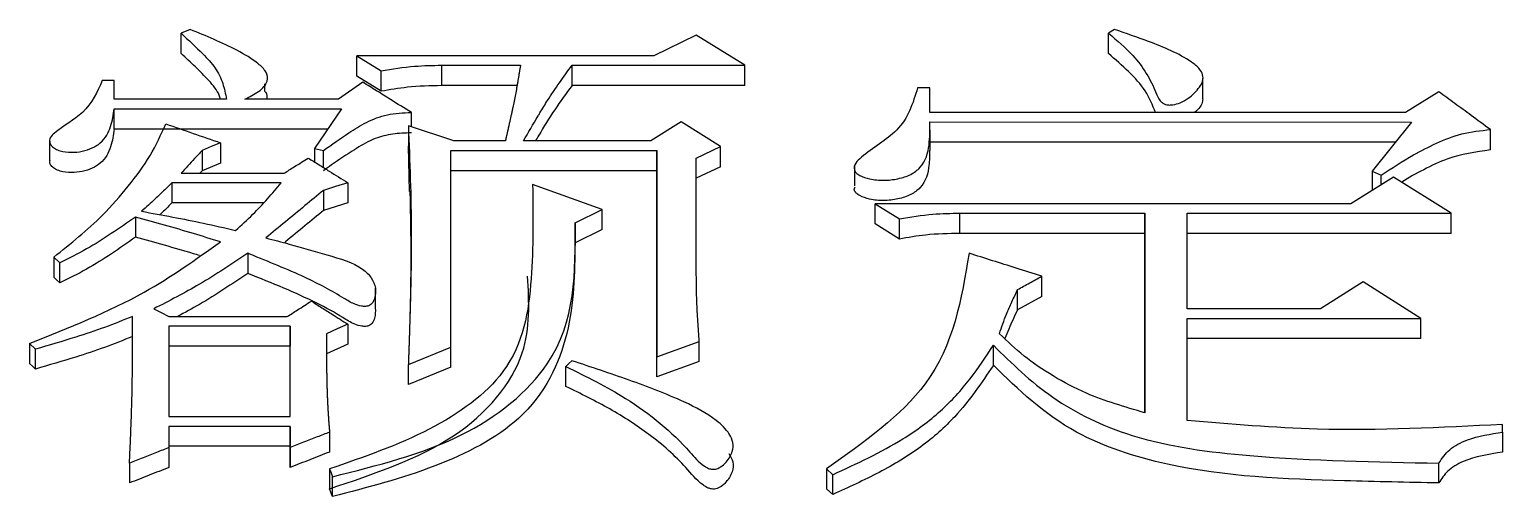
# Model space of a CAD drawing. Header units: millimetres. Extents: x 2136 to 4572, y 748 to 2471.
# Drawn here: x 2814.6 to 2819.86, y 2268.63 to 2270.3 of the extents above; entities that cross this region are included whole.
import ezdxf

# ---------------------------------------------------------------- set-up
doc = ezdxf.new("R2010")
doc.units = ezdxf.units.MM

msp = doc.modelspace()

# ---------------------------------------------------------------- linework, layer by layer
at = {"color": 7, "linetype": 'Continuous', "lineweight": 25}
for p, q in [((2815.1771, 2270.2954), (2815.1447, 2270.282)), ((2818.4764, 2270.2954), (2818.4547, 2270.2819)), ((2815.1447, 2270.2092), (2815.1447, 2270.282)), ((2816.9836, 2270.2752), (2816.8321, 2270.2013)), ((2817.1566, 2270.1677), (2816.9836, 2270.2752)), ((2818.4547, 2270.2091), (2818.4547, 2270.2819)), ((2815.772, 2270.2013), (2815.8586, 2270.1475)), ((2815.772, 2270.1286), (2815.772, 2270.2013)), ((2815.4436, 2270.1476), (2815.4436, 2270.1491)), ((2815.8586, 2270.0749), (2815.772, 2270.1286)), ((2815.8586, 2270.0749), (2815.8586, 2270.1475)), ((2816.0749, 2270.1677), (2816.3562, 2270.1677)), ((2816.0749, 2270.095), (2816.0749, 2270.1677)), ((2816.5401, 2270.1677), (2817.1566, 2270.1677)), ((2816.5401, 2270.095), (2816.5401, 2270.1677)), ((2817.1566, 2270.095), (2817.1566, 2270.1677)), ((2814.9066, 2270.1138), (2814.8634, 2270.1138)), ((2814.9066, 2270.0464), (2814.9066, 2270.1138)), ((2815.4436, 2270.0764), (2815.4436, 2270.1009)), ((2815.7937, 2270.1071), (2815.7071, 2270.0464)), ((2816.3438, 2270.095), (2816.0749, 2270.095)), ((2817.1566, 2270.095), (2816.5401, 2270.095)), ((2817.8165, 2270.0868), (2817.7732, 2270.0868)), ((2817.8165, 2269.9991), (2817.8165, 2270.0868)), ((2818.7919, 2270.0481), (2818.7919, 2270.1214)), ((2815.3069, 2270.0464), (2814.9066, 2270.0464)), ((2815.7071, 2270.0464), (2815.3718, 2270.0464)), ((2819.6338, 2270.0733), (2819.5148, 2269.9991)), ((2814.9066, 2269.9402), (2814.9066, 2270.0127)), ((2815.7179, 2270.0127), (2815.6206, 2269.8707)), ((2815.9668, 2269.9482), (2815.9668, 2269.9991)), ((2819.5148, 2269.9991), (2817.8165, 2269.9991)), ((2815.6683, 2269.9402), (2814.9066, 2269.9402)), ((2816.1182, 2269.8978), (2815.9559, 2269.9519)), ((2815.9559, 2269.9519), (2815.9559, 2269.8795)), ((2816.9295, 2269.9654), (2816.8213, 2269.8978)), ((2817.0701, 2269.8775), (2816.9295, 2269.9654)), ((2817.8165, 2269.9654), (2819.5365, 2269.9653)), ((2817.8177, 2269.8631), (2817.8177, 2269.9359)), ((2819.5365, 2269.9653), (2819.3958, 2269.7894)), ((2819.8177, 2269.8659), (2819.8177, 2269.9383)), ((2814.6756, 2269.9001), (2814.6756, 2269.8273)), ((2815.2853, 2269.891), (2815.2853, 2269.8187)), ((2815.6206, 2269.8707), (2815.6531, 2269.8639)), ((2815.6206, 2269.8707), (2815.6206, 2269.8233)), ((2815.9606, 2269.7173), (2815.9559, 2269.8795)), ((2816.3021, 2269.8978), (2816.1182, 2269.8978)), ((2816.8213, 2269.8978), (2816.367, 2269.8978)), ((2816.9836, 2269.8368), (2817.0701, 2269.8775)), ((2817.0701, 2269.8052), (2817.0701, 2269.8775)), ((2819.4786, 2269.893), (2817.8177, 2269.893)), ((2815.2204, 2269.8639), (2815.2204, 2269.7917)), ((2815.2853, 2269.8187), (2815.2204, 2269.7917)), ((2816.1074, 2269.8639), (2816.8429, 2269.8639)), ((2816.1074, 2269.1618), (2816.1074, 2269.8639)), ((2816.8429, 2269.8639), (2816.843, 2269.1275)), ((2816.8429, 2269.7917), (2816.8429, 2269.8639)), ((2816.9836, 2269.4219), (2816.9836, 2269.8368)), ((2815.1446, 2269.7826), (2815.5124, 2269.7826)), ((2815.2204, 2269.7917), (2815.2119, 2269.7826)), ((2816.8429, 2269.7917), (2816.1074, 2269.7917)), ((2816.843, 2269.0562), (2816.8429, 2269.7917)), ((2817.0701, 2269.8052), (2816.9836, 2269.7646)), ((2817.5488, 2269.8104), (2817.5488, 2269.7378)), ((2819.4716, 2269.769), (2819.3201, 2269.674)), ((2819.3958, 2269.7894), (2819.4283, 2269.7758)), ((2819.3958, 2269.7894), (2819.3958, 2269.7215)), ((2819.4283, 2269.7419), (2819.4283, 2269.7758)), ((2819.6771, 2269.64), (2819.4716, 2269.769)), ((2815.5016, 2269.7487), (2815.1122, 2269.7487)), ((2815.1122, 2269.7487), (2815.1122, 2269.6766)), ((2815.653, 2269.7215), (2815.653, 2269.6495)), ((2815.7396, 2269.7487), (2815.7396, 2269.6766)), ((2816.6482, 2269.6536), (2816.3994, 2269.7419)), ((2815.4394, 2269.6766), (2815.1122, 2269.6766)), ((2815.7396, 2269.6766), (2815.653, 2269.6495)), ((2817.6218, 2269.674), (2817.7083, 2269.6196)), ((2819.3201, 2269.674), (2817.6218, 2269.674)), ((2817.6218, 2269.602), (2817.6218, 2269.674)), ((2814.9824, 2269.6264), (2814.9824, 2269.5545)), ((2816.5509, 2269.606), (2816.6482, 2269.6536)), ((2816.5509, 2269.606), (2816.5509, 2269.5341)), ((2816.6482, 2269.5816), (2816.6482, 2269.6536)), ((2817.7083, 2269.5477), (2817.7083, 2269.6196)), ((2817.9247, 2269.64), (2818.5845, 2269.64)), ((2817.9247, 2269.568), (2817.9247, 2269.64)), ((2818.5845, 2269.64), (2818.5845, 2268.928)), ((2818.5845, 2269.568), (2818.5845, 2269.64)), ((2818.736, 2269.64), (2819.6771, 2269.64)), ((2818.736, 2269.2989), (2818.736, 2269.64)), ((2819.6771, 2269.568), (2819.6771, 2269.64)), ((2816.6482, 2269.5816), (2816.5509, 2269.5341)), ((2817.7083, 2269.5477), (2817.6218, 2269.602)), ((2818.5845, 2269.568), (2817.9247, 2269.568)), ((2818.5845, 2268.928), (2818.5845, 2269.568)), ((2819.6771, 2269.568), (2818.736, 2269.568)), ((2814.6903, 2269.4834), (2814.7119, 2269.4629)), ((2814.7119, 2269.3912), (2814.7119, 2269.4629)), ((2818.2167, 2269.3434), (2818.2167, 2269.4151)), ((2819.3634, 2269.3946), (2819.2119, 2269.2989)), ((2819.5689, 2269.2646), (2819.3634, 2269.3946)), ((2815.8382, 2269.3008), (2815.8382, 2269.3731)), ((2818.1302, 2269.2957), (2818.1302, 2269.3673)), ((2818.2167, 2269.3434), (2818.1302, 2269.2957)), ((2819.2119, 2269.2989), (2818.736, 2269.2989)), ((2815.1014, 2269.2715), (2815.5232, 2269.2715)), ((2815.1014, 2269.2373), (2815.1014, 2268.9142)), ((2815.5341, 2269.2373), (2815.1014, 2269.2373)), ((2815.5341, 2268.9142), (2815.5341, 2269.2373)), ((2815.5341, 2269.2373), (2815.5341, 2269.1658)), ((2815.7396, 2269.2441), (2815.7396, 2269.1727)), ((2818.736, 2269.2646), (2819.5689, 2269.2646)), ((2818.736, 2268.9004), (2818.736, 2269.2646)), ((2819.5689, 2269.1932), (2819.5689, 2269.2646)), ((2814.9715, 2269.1861), (2814.9716, 2269.2)), ((2816.843, 2269.1275), (2816.9944, 2269.1824)), ((2816.9944, 2269.111), (2816.9944, 2269.1824)), ((2819.5689, 2269.1932), (2818.736, 2269.1932)), ((2814.6037, 2269.1756), (2814.6254, 2269.155)), ((2814.6037, 2269.1756), (2814.6037, 2269.1042)), ((2814.6254, 2269.0837), (2814.6254, 2269.155)), ((2815.5341, 2269.1658), (2815.1014, 2269.1658)), ((2815.5341, 2268.9142), (2815.5341, 2269.1658)), ((2815.7396, 2269.1727), (2815.6639, 2269.1384)), ((2815.9559, 2269.1), (2816.1074, 2269.1618)), ((2816.1074, 2269.0905), (2816.1074, 2269.1618)), ((2818.0437, 2269.0974), (2818.0437, 2269.1687)), ((2815.9559, 2269.0288), (2815.9559, 2269.1)), ((2816.1074, 2269.0905), (2815.9559, 2269.0288)), ((2816.5184, 2269.0219), (2816.5184, 2269.0931)), ((2816.843, 2269.0562), (2816.843, 2269.1275)), ((2816.9944, 2269.111), (2816.843, 2269.0562)), ((2815.1014, 2268.9142), (2815.5341, 2268.9142)), ((2815.5341, 2268.8797), (2815.1014, 2268.8797)), ((2815.1014, 2268.8797), (2815.1014, 2268.8038)), ((2815.5341, 2268.8038), (2815.5341, 2268.8797)), ((2815.5341, 2268.8797), (2815.5341, 2268.8088)), ((2819.861, 2268.859), (2819.861, 2268.8866)), ((2815.6747, 2268.859), (2815.6747, 2268.7881)), ((2817.1004, 2268.8529), (2817.1004, 2268.8538)), ((2819.861, 2268.859), (2819.861, 2268.788)), ((2815.5341, 2268.8088), (2815.1014, 2268.8088)), ((2815.1014, 2268.8038), (2815.1014, 2268.7329)), ((2815.5341, 2268.7329), (2815.5341, 2268.8088)), ((2815.5341, 2268.8038), (2815.5341, 2268.7329)), ((2814.9607, 2268.7485), (2814.9607, 2268.6777)), ((2817.4487, 2268.7277), (2817.4704, 2268.707)), ((2817.4487, 2268.7277), (2817.4487, 2268.657)), ((2819.6338, 2268.6777), (2819.6338, 2268.7484)), ((2815.6855, 2268.6293), (2815.6747, 2268.657)), ((2815.6855, 2268.6293), (2815.6855, 2268.7)), ((2817.4487, 2268.657), (2817.4704, 2268.6362)), ((2817.4704, 2268.6362), (2817.4704, 2268.707))]:
    msp.add_line(p, q, dxfattribs=at)
at = {"color": 7, "linetype": 'Continuous', "lineweight": 25, "flags": 128}
for points in [[(2816.8321, 2270.2013), (2816.4118, 2270.2013), (2815.772, 2270.2013)], [(2814.9066, 2270.0127), (2815.3123, 2270.0127), (2815.7179, 2270.0127)], [(2815.2853, 2269.891), (2815.2528, 2269.8775), (2815.2204, 2269.8639)], [(2815.6531, 2269.8029), (2815.6531, 2269.8166), (2815.6531, 2269.8403), (2815.6531, 2269.8639)], [(2815.7396, 2269.7487), (2815.6963, 2269.7351), (2815.653, 2269.7215)], [(2814.6903, 2269.4834), (2814.6903, 2269.4572), (2814.6903, 2269.4344), (2814.6903, 2269.4116)], [(2815.3827, 2269.4971), (2815.3827, 2269.4651), (2815.3827, 2269.4452), (2815.3827, 2269.4253)], [(2814.7119, 2269.3912), (2814.7011, 2269.4014), (2814.6903, 2269.4116)], [(2815.0473, 2269.2989), (2815.0743, 2269.2852), (2815.1014, 2269.2715)], [(2815.7396, 2269.2441), (2815.7017, 2269.227), (2815.6639, 2269.2098)], [(2814.6254, 2269.0837), (2814.6146, 2269.0939), (2814.6038, 2269.1042)], [(2816.54, 2269.1137), (2816.5292, 2269.1034), (2816.5184, 2269.0931)], [(2815.6747, 2268.7277), (2815.6747, 2268.699), (2815.6747, 2268.678), (2815.6747, 2268.657)]]:
    msp.add_lwpolyline(points, dxfattribs=at)
at = {"color": 7, "linetype": 'Continuous', "lineweight": 25}
for points, knots in [([(2815.3718, 2270.0464), (2815.3891, 2270.0549), (2815.4232, 2270.0716), (2815.4577, 2270.107), (2815.4506, 2270.1458), (2815.4101, 2270.1835), (2815.3213, 2270.2369), (2815.2344, 2270.2721), (2815.1771, 2270.2954)], [0, 0, 0, 0, 0.121784, 0.238894, 0.329996, 0.425945, 0.621085, 1, 1, 1, 1]), ([(2818.4547, 2270.2819), (2818.4854, 2270.2561), (2818.5601, 2270.1931), (2818.6107, 2270.1072), (2818.6334, 2270.0466), (2818.6474, 2270.0329), (2818.6578, 2270.0276), (2818.6702, 2270.0255), (2818.6885, 2270.0267), (2818.7138, 2270.0338), (2818.7481, 2270.0547), (2818.775, 2270.0815), (2818.7929, 2270.1108), (2818.7921, 2270.1336), (2818.7795, 2270.158), (2818.7197, 2270.204), (2818.613, 2270.2484), (2818.5169, 2270.2814), (2818.4764, 2270.2954)], [0, 0, 0, 0, 0.137524, 0.335447, 0.378025, 0.3933, 0.403602, 0.413937, 0.429101, 0.455133, 0.490172, 0.557555, 0.588524, 0.619673, 0.649408, 0.693614, 0.870957, 1, 1, 1, 1]), ([(2815.1447, 2270.282), (2815.1711, 2270.2576), (2815.2146, 2270.2177), (2815.2692, 2270.1591), (2815.296, 2270.1036), (2815.3033, 2270.0654), (2815.3069, 2270.0464)], [0, 0, 0, 0, 0.3446396, 0.5657566, 0.7835326, 1, 1, 1, 1]), ([(2815.2851, 2270.0464), (2815.2838, 2270.0512), (2815.2775, 2270.0752), (2815.2443, 2270.1139), (2815.1966, 2270.1621), (2815.162, 2270.1935), (2815.1447, 2270.2092)], [0, 0, 0, 0, 0.076897, 0.381334, 0.690062, 1, 1, 1, 1]), ([(2818.6227, 2269.9991), (2818.6121, 2270.0254), (2818.5911, 2270.0774), (2818.5279, 2270.1463), (2818.4793, 2270.1881), (2818.4547, 2270.2091)], [0, 0, 0, 0, 0.335668, 0.664858, 1, 1, 1, 1]), ([(2815.8586, 2270.1475), (2815.8983, 2270.1542), (2815.9695, 2270.1662), (2816.0426, 2270.1672), (2816.0749, 2270.1677)], [0, 0, 0, 0, 0.558835, 1, 1, 1, 1]), ([(2816.3562, 2270.1677), (2816.3558, 2270.1657), (2816.3552, 2270.1617), (2816.3544, 2270.1568), (2816.3535, 2270.1519), (2816.3529, 2270.1479), (2816.3522, 2270.144), (2816.3516, 2270.14), (2816.3509, 2270.1361), (2816.3501, 2270.1311), (2816.3494, 2270.1272), (2816.3486, 2270.1222), (2816.3477, 2270.1173), (2816.3467, 2270.1113), (2816.3457, 2270.1054), (2816.3446, 2270.0995), (2816.3436, 2270.0935), (2816.3414, 2270.0817), (2816.3367, 2270.056), (2816.3315, 2270.0303), (2816.3274, 2270.0106), (2816.3257, 2270.0027), (2816.324, 2269.9948), (2816.3218, 2269.9849), (2816.3201, 2269.977), (2816.3183, 2269.9691), (2816.317, 2269.9632), (2816.3159, 2269.9583), (2816.3148, 2269.9534), (2816.3139, 2269.9494), (2816.313, 2269.9455), (2816.3121, 2269.9415), (2816.3112, 2269.9376), (2816.3101, 2269.9326), (2816.3092, 2269.9287), (2816.3081, 2269.9237), (2816.3071, 2269.9198), (2816.3062, 2269.9159), (2816.3053, 2269.9119), (2816.3044, 2269.908), (2816.3033, 2269.9029), (2816.3026, 2269.8998), (2816.3021, 2269.8978)], [0, 0, 0, 0, 0.021952, 0.043903, 0.054879, 0.07683, 0.087806, 0.098782, 0.120733, 0.131709, 0.15366, 0.164636, 0.186587, 0.208539, 0.23049, 0.252442, 0.274393, 0.296345, 0.384151, 0.559767, 0.581718, 0.60367, 0.647573, 0.669524, 0.713427, 0.735378, 0.75733, 0.779281, 0.790257, 0.812208, 0.823184, 0.83416, 0.856111, 0.867087, 0.889038, 0.900014, 0.921966, 0.932941, 0.943917, 0.965868, 0.976844, 1, 1, 1, 1]), ([(2816.367, 2269.8978), (2816.3842, 2269.9275), (2816.4036, 2269.961), (2816.4324, 2270.0092), (2816.4694, 2270.0705), (2816.5099, 2270.1262), (2816.5401, 2270.1677)], [0, 0, 0, 0, 0.325176, 0.365823, 0.528414, 1, 1, 1, 1]), ([(2814.8634, 2270.1138), (2814.8456, 2270.0729), (2814.8135, 2269.9988), (2814.717, 2269.9481), (2814.6755, 2269.9104), (2814.6748, 2269.8925), (2814.6831, 2269.8789), (2814.6956, 2269.8688), (2814.7189, 2269.8598), (2814.7525, 2269.8557), (2814.7925, 2269.8597), (2814.8283, 2269.8716), (2814.8716, 2269.8982), (2814.897, 2269.9493), (2814.9034, 2269.9916), (2814.9066, 2270.0127)], [0, 0, 0, 0, 0.230991, 0.417984, 0.453958, 0.487906, 0.511162, 0.535138, 0.560232, 0.612084, 0.662769, 0.713245, 0.762331, 0.881446, 1, 1, 1, 1]), ([(2815.443, 2270.0756), (2815.4444, 2270.0742), (2815.4529, 2270.0659), (2815.4517, 2270.0552), (2815.4508, 2270.0464)], [0, 0, 0, 0, 0.171263, 1, 1, 1, 1]), ([(2815.9668, 2269.9991), (2815.9418, 2270.0147), (2815.9005, 2270.0405), (2815.8428, 2270.0765), (2815.81, 2270.0969), (2815.7937, 2270.1071)], [0, 0, 0, 0, 0.432629, 0.716314, 1, 1, 1, 1]), ([(2816.0749, 2270.095), (2816.0338, 2270.0942), (2815.9606, 2270.0928), (2815.8897, 2270.0803), (2815.8586, 2270.0749)], [0, 0, 0, 0, 0.5610854, 1, 1, 1, 1]), ([(2816.5401, 2270.095), (2816.5189, 2270.0666), (2816.4758, 2270.0087), (2816.4355, 2269.9419), (2816.4135, 2269.9044), (2816.4096, 2269.8978)], [0, 0, 0, 0, 0.4424507, 0.9005553, 1, 1, 1, 1]), ([(2817.7732, 2270.0868), (2817.7568, 2270.0329), (2817.727, 2269.9354), (2817.6024, 2269.8675), (2817.551, 2269.8197), (2817.544, 2269.7983), (2817.5537, 2269.7832), (2817.5719, 2269.7712), (2817.6051, 2269.7599), (2817.6528, 2269.7557), (2817.7036, 2269.7616), (2817.7504, 2269.7762), (2817.8005, 2269.8149), (2817.818, 2269.8834), (2817.817, 2269.938), (2817.8165, 2269.9654)], [0, 0, 0, 0, 0.230342, 0.416704, 0.453392, 0.487581, 0.504129, 0.522219, 0.561724, 0.611998, 0.663323, 0.713955, 0.762021, 0.881086, 1, 1, 1, 1]), ([(2818.7911, 2270.0485), (2818.7905, 2270.0422), (2818.7885, 2270.0239), (2818.7726, 2270.0089), (2818.7621, 2269.9991)], [0, 0, 0, 0, 0.345967, 1, 1, 1, 1]), ([(2819.8177, 2269.9383), (2819.7947, 2269.9552), (2819.7525, 2269.9862), (2819.6912, 2270.0312), (2819.6529, 2270.0593), (2819.6338, 2270.0733)], [0, 0, 0, 0, 0.375947, 0.687973, 1, 1, 1, 1]), ([(2815.6531, 2269.8639), (2815.6829, 2269.8849), (2815.7323, 2269.9195), (2815.8043, 2269.9657), (2815.8801, 2269.9954), (2815.9376, 2269.9979), (2815.9667, 2269.9991)], [0, 0, 0, 0, 0.334385, 0.552202, 0.773272, 1, 1, 1, 1]), ([(2814.9066, 2269.9402), (2814.9034, 2269.9192), (2814.897, 2269.877), (2814.8716, 2269.8259), (2814.8283, 2269.7993), (2814.7925, 2269.7874), (2814.7525, 2269.7835), (2814.7189, 2269.7875), (2814.6956, 2269.7966), (2814.6834, 2269.8066), (2814.6756, 2269.8174), (2814.6769, 2269.8247), (2814.6775, 2269.8278)], [0, 0, 0, 0, 0.223965, 0.44903, 0.541825, 0.637278, 0.73315, 0.831226, 0.878675, 0.923993, 0.967934, 1, 1, 1, 1]), ([(2814.6903, 2269.4834), (2814.7508, 2269.5318), (2814.8501, 2269.6111), (2814.958, 2269.7357), (2815.0384, 2269.8437), (2815.0732, 2269.9205), (2815.0905, 2269.9586)], [0, 0, 0, 0, 0.34436, 0.564684, 0.783385, 1, 1, 1, 1]), ([(2815.0905, 2269.9586), (2815.123, 2269.9474), (2815.1879, 2269.9248), (2815.2528, 2269.9023), (2815.2853, 2269.891)], [0, 0, 0, 0, 0.5, 1, 1, 1, 1]), ([(2815.9667, 2269.9267), (2815.9444, 2269.9259), (2815.8999, 2269.9241), (2815.8306, 2269.9068), (2815.7709, 2269.8718), (2815.7106, 2269.8327), (2815.6722, 2269.8053), (2815.6531, 2269.7917)], [0, 0, 0, 0, 0.175432, 0.348604, 0.567478, 0.784095, 1, 1, 1, 1]), ([(2815.9559, 2269.9519), (2815.9585, 2269.8885), (2815.9637, 2269.7619), (2815.9665, 2269.6186), (2815.9664, 2269.5369), (2815.9663, 2269.517), (2815.9663, 2269.511), (2815.9662, 2269.505), (2815.9662, 2269.499), (2815.9661, 2269.493), (2815.9661, 2269.4851), (2815.966, 2269.4771), (2815.9659, 2269.4691), (2815.9658, 2269.4631), (2815.9657, 2269.4571), (2815.9656, 2269.4511), (2815.9656, 2269.4451), (2815.9655, 2269.4391), (2815.9653, 2269.4311), (2815.9652, 2269.4231), (2815.9651, 2269.4152), (2815.965, 2269.4092), (2815.9648, 2269.4032), (2815.9647, 2269.3972), (2815.9646, 2269.3912), (2815.9645, 2269.3852), (2815.9644, 2269.3792), (2815.9642, 2269.3732), (2815.964, 2269.3652), (2815.9639, 2269.3572), (2815.9637, 2269.3492), (2815.9635, 2269.3432), (2815.9634, 2269.3372), (2815.9632, 2269.3312), (2815.9631, 2269.3252), (2815.9629, 2269.3192), (2815.9627, 2269.3111), (2815.9625, 2269.3031), (2815.9622, 2269.2951), (2815.9621, 2269.2891), (2815.9619, 2269.2831), (2815.9617, 2269.2771), (2815.9616, 2269.2711), (2815.9614, 2269.2651), (2815.9612, 2269.2591), (2815.961, 2269.2531), (2815.9608, 2269.245), (2815.9605, 2269.237), (2815.9603, 2269.229), (2815.9601, 2269.223), (2815.9599, 2269.217), (2815.9597, 2269.211), (2815.9595, 2269.2049), (2815.9593, 2269.1989), (2815.959, 2269.1909), (2815.9588, 2269.1829), (2815.9585, 2269.1748), (2815.9583, 2269.1688), (2815.9581, 2269.1628), (2815.9579, 2269.1568), (2815.9577, 2269.1508), (2815.9575, 2269.1447), (2815.9573, 2269.1387), (2815.957, 2269.1307), (2815.9567, 2269.1226), (2815.9564, 2269.1146), (2815.9562, 2269.1077), (2815.956, 2269.1029), (2815.9559, 2269.1)], [0, 0, 0, 0, 0.22469, 0.449389, 0.505561, 0.512583, 0.519604, 0.526626, 0.533648, 0.540669, 0.547691, 0.561734, 0.568755, 0.575777, 0.582798, 0.58982, 0.596841, 0.603863, 0.610884, 0.624928, 0.631949, 0.638971, 0.645992, 0.653014, 0.660035, 0.667057, 0.674078, 0.6811, 0.688121, 0.702165, 0.709186, 0.716208, 0.723229, 0.730251, 0.737272, 0.744294, 0.751315, 0.765358, 0.77238, 0.779401, 0.786423, 0.793445, 0.800466, 0.807488, 0.814509, 0.821531, 0.828552, 0.842595, 0.849617, 0.856638, 0.86366, 0.870682, 0.877703, 0.884725, 0.891746, 0.905789, 0.912811, 0.919832, 0.926854, 0.933875, 0.940897, 0.947918, 0.95494, 0.961962, 0.976005, 0.983026, 0.990048, 1, 1, 1, 1]), ([(2819.4283, 2269.7758), (2819.4658, 2269.8006), (2819.5279, 2269.8415), (2819.6246, 2269.8904), (2819.7142, 2269.9275), (2819.783, 2269.9347), (2819.8177, 2269.9383)], [0, 0, 0, 0, 0.334836, 0.553745, 0.775373, 1, 1, 1, 1]), ([(2819.8177, 2269.8659), (2819.765, 2269.858), (2819.6787, 2269.8449), (2819.5795, 2269.7956), (2819.5258, 2269.7669), (2819.501, 2269.7508), (2819.5008, 2269.7507)], [0, 0, 0, 0, 0.438916, 0.719527, 0.99737, 1, 1, 1, 1]), ([(2815.2204, 2269.8639), (2815.2112, 2269.8541), (2815.1941, 2269.8357), (2815.1688, 2269.8086), (2815.1527, 2269.7913), (2815.1446, 2269.7826)], [0, 0, 0, 0, 0.361282, 0.680641, 1, 1, 1, 1]), ([(2815.5124, 2269.7826), (2815.5249, 2269.7904), (2815.5456, 2269.8034), (2815.5744, 2269.8215), (2815.5908, 2269.8317), (2815.599, 2269.8368)], [0, 0, 0, 0, 0.4326487, 0.7163239, 1, 1, 1, 1]), ([(2815.599, 2269.8368), (2815.6114, 2269.829), (2815.6364, 2269.8134), (2815.6833, 2269.784), (2815.7177, 2269.7624), (2815.7396, 2269.7487)], [0, 0, 0, 0, 0.2662424, 0.5324848, 1, 1, 1, 1]), ([(2817.8156, 2269.8631), (2817.8158, 2269.8457), (2817.8161, 2269.8009), (2817.8004, 2269.7427), (2817.7504, 2269.704), (2817.7036, 2269.6895), (2817.6528, 2269.6836), (2817.6051, 2269.6878), (2817.5718, 2269.6991), (2817.554, 2269.7111), (2817.5455, 2269.7224), (2817.5487, 2269.7302), (2817.5502, 2269.7342)], [0, 0, 0, 0, 0.155828, 0.400477, 0.499289, 0.603425, 0.70901, 0.812432, 0.89368, 0.93087, 0.964878, 1, 1, 1, 1]), ([(2815.1122, 2269.7487), (2815.1024, 2269.739), (2815.0827, 2269.7196), (2815.0471, 2269.6855), (2815.0203, 2269.6615), (2815.004, 2269.6468)], [0, 0, 0, 0, 0.280921, 0.561854, 1, 1, 1, 1]), ([(2815.3393, 2269.5788), (2815.3602, 2269.5977), (2815.4004, 2269.6342), (2815.4543, 2269.6911), (2815.4858, 2269.7295), (2815.5016, 2269.7487)], [0, 0, 0, 0, 0.349925, 0.674457, 1, 1, 1, 1]), ([(2815.653, 2269.7215), (2815.631, 2269.7033), (2815.5857, 2269.6659), (2815.5172, 2269.6093), (2815.4708, 2269.5708), (2815.4476, 2269.5516)], [0, 0, 0, 0, 0.321741, 0.660871, 1, 1, 1, 1]), ([(2816.3994, 2269.7419), (2816.401, 2269.6308), (2816.4042, 2269.4088), (2816.3522, 2269.0789), (2816.037, 2268.8529), (2815.797, 2268.77), (2815.6747, 2268.7277)], [0, 0, 0, 0, 0.273656, 0.546764, 0.768873, 1, 1, 1, 1]), ([(2815.9613, 2269.7201), (2815.9628, 2269.6526), (2815.9652, 2269.5517), (2815.9641, 2269.3782), (2815.9624, 2269.306), (2815.9614, 2269.2659)], [0, 0, 0, 0, 0.471599, 0.706014, 1, 1, 1, 1]), ([(2815.1122, 2269.6766), (2815.1024, 2269.6669), (2815.0881, 2269.6527), (2815.0734, 2269.6388), (2815.0688, 2269.6344)], [0, 0, 0, 0, 0.685137, 1, 1, 1, 1]), ([(2814.9824, 2269.6264), (2814.9538, 2269.6065), (2814.8973, 2269.5672), (2814.8088, 2269.511), (2814.7443, 2269.479), (2814.7119, 2269.4629)], [0, 0, 0, 0, 0.3384511, 0.6681197, 1, 1, 1, 1]), ([(2815.2852, 2269.5379), (2815.2531, 2269.5478), (2815.187, 2269.5681), (2815.0861, 2269.5977), (2815.0169, 2269.6168), (2814.9824, 2269.6264)], [0, 0, 0, 0, 0.320379, 0.660141, 1, 1, 1, 1]), ([(2815.004, 2269.6468), (2815.0781, 2269.6334), (2815.1908, 2269.6129), (2815.3014, 2269.5875), (2815.3393, 2269.5788)], [0, 0, 0, 0, 0.6569803, 1, 1, 1, 1]), ([(2815.653, 2269.6495), (2815.631, 2269.6313), (2815.5857, 2269.5939), (2815.5393, 2269.5556), (2815.5149, 2269.5354), (2815.5137, 2269.5344)], [0, 0, 0, 0, 0.47479, 0.9746759, 1, 1, 1, 1]), ([(2815.6855, 2268.7), (2815.8448, 2268.7399), (2816.1553, 2268.8174), (2816.5552, 2269.1403), (2816.5525, 2269.4306), (2816.5509, 2269.606)], [0, 0, 0, 0, 0.294377, 0.5735664, 1, 1, 1, 1]), ([(2817.7083, 2269.6196), (2817.7481, 2269.6264), (2817.8192, 2269.6385), (2817.8924, 2269.6395), (2817.9247, 2269.64)], [0, 0, 0, 0, 0.558835, 1, 1, 1, 1]), ([(2814.9824, 2269.5545), (2814.9538, 2269.5345), (2814.8975, 2269.4952), (2814.8088, 2269.4392), (2814.7443, 2269.4072), (2814.7119, 2269.3912)], [0, 0, 0, 0, 0.3386468, 0.6682986, 1, 1, 1, 1]), ([(2815.2109, 2269.4889), (2815.2036, 2269.4911), (2815.1622, 2269.5038), (2815.086, 2269.5257), (2815.0169, 2269.5449), (2814.9824, 2269.5545)], [0, 0, 0, 0, 0.097268, 0.548576, 1, 1, 1, 1]), ([(2815.4476, 2269.5516), (2815.4755, 2269.5445), (2815.5492, 2269.5258), (2815.6641, 2269.4911), (2815.7765, 2269.4601), (2815.8259, 2269.4103), (2815.8411, 2269.3739), (2815.8383, 2269.342), (2815.8296, 2269.3209), (2815.8193, 2269.3119), (2815.8114, 2269.3084), (2815.8011, 2269.3071), (2815.784, 2269.3088), (2815.7569, 2269.3174), (2815.6944, 2269.3562), (2815.5757, 2269.4208), (2815.4539, 2269.4675), (2815.3853, 2269.496), (2815.3826, 2269.4971)], [0, 0, 0, 0, 0.080829, 0.213073, 0.345773, 0.395058, 0.444233, 0.491132, 0.518332, 0.527917, 0.53551, 0.543103, 0.555865, 0.581938, 0.622671, 0.782526, 0.991638, 1, 1, 1, 1]), ([(2817.9247, 2269.568), (2817.8836, 2269.5672), (2817.8104, 2269.5658), (2817.7395, 2269.5532), (2817.7083, 2269.5477)], [0, 0, 0, 0, 0.561085, 1, 1, 1, 1]), ([(2814.6037, 2269.1756), (2814.7455, 2269.2318), (2814.9967, 2269.3313), (2815.1977, 2269.4752), (2815.2852, 2269.5379)], [0, 0, 0, 0, 0.56421, 1, 1, 1, 1]), ([(2816.5509, 2269.5341), (2816.5492, 2269.4267), (2816.5457, 2269.2116), (2816.4013, 2268.9042), (2816.053, 2268.7247), (2815.8093, 2268.6614), (2815.6855, 2268.6293)], [0, 0, 0, 0, 0.271412, 0.543735, 0.768302, 1, 1, 1, 1]), ([(2815.3826, 2269.497), (2815.3264, 2269.4593), (2815.2454, 2269.4049), (2815.1301, 2269.3415), (2815.0749, 2269.3131), (2815.0473, 2269.2989)], [0, 0, 0, 0, 0.532376, 0.766064, 1, 1, 1, 1]), ([(2817.9571, 2269.497), (2817.93, 2269.3332), (2817.881, 2269.0364), (2817.5825, 2268.8233), (2817.4487, 2268.7277)], [0, 0, 0, 0, 0.551895, 1, 1, 1, 1]), ([(2818.2167, 2269.4151), (2818.1861, 2269.4248), (2818.1275, 2269.4433), (2818.0409, 2269.4706), (2817.985, 2269.4882), (2817.9571, 2269.497)], [0, 0, 0, 0, 0.354383, 0.677192, 1, 1, 1, 1]), ([(2815.3826, 2269.4253), (2815.3266, 2269.3873), (2815.2465, 2269.3331), (2815.1581, 2269.2857), (2815.1316, 2269.2715)], [0, 0, 0, 0, 0.7007872, 1, 1, 1, 1]), ([(2815.838, 2269.3011), (2815.8383, 2269.2894), (2815.8388, 2269.2707), (2815.8299, 2269.2499), (2815.8198, 2269.2407), (2815.812, 2269.2371), (2815.8019, 2269.2356), (2815.7853, 2269.237), (2815.7558, 2269.246), (2815.7067, 2269.2783), (2815.6246, 2269.323), (2815.5096, 2269.3744), (2815.4259, 2269.4079), (2815.3826, 2269.4253)], [0, 0, 0, 0, 0.0823081, 0.1312, 0.148471, 0.1622931, 0.1761333, 0.1983557, 0.2432482, 0.3314902, 0.5260181, 0.7549229, 1, 1, 1, 1]), ([(2815.6747, 2268.657), (2815.8331, 2268.7098), (2816.1404, 2268.8123), (2816.3983, 2269.1168), (2816.3867, 2269.3229), (2816.3816, 2269.4149)], [0, 0, 0, 0, 0.370667, 0.719175, 1, 1, 1, 1]), ([(2816.9944, 2269.1824), (2816.9925, 2269.2062), (2816.9888, 2269.2537), (2816.9849, 2269.3336), (2816.984, 2269.3896), (2816.9836, 2269.4219)], [0, 0, 0, 0, 0.29749, 0.594994, 1, 1, 1, 1]), ([(2818.1302, 2269.3673), (2818.1446, 2269.3753), (2818.1735, 2269.3912), (2818.2023, 2269.4071), (2818.2167, 2269.4151)], [0, 0, 0, 0, 0.499998, 1, 1, 1, 1]), ([(2818.0653, 2269.2098), (2818.0734, 2269.2334), (2818.0865, 2269.2718), (2818.1099, 2269.3239), (2818.1234, 2269.3528), (2818.1302, 2269.3673)], [0, 0, 0, 0, 0.443144, 0.721519, 1, 1, 1, 1]), ([(2815.5232, 2269.2715), (2815.5357, 2269.2794), (2815.5564, 2269.2925), (2815.5852, 2269.3107), (2815.6016, 2269.3211), (2815.6098, 2269.3263)], [0, 0, 0, 0, 0.432649, 0.716324, 1, 1, 1, 1]), ([(2815.6098, 2269.3263), (2815.6223, 2269.3184), (2815.6472, 2269.3026), (2815.6905, 2269.2752), (2815.7213, 2269.2557), (2815.7396, 2269.2441)], [0, 0, 0, 0, 0.288429, 0.576858, 1, 1, 1, 1]), ([(2818.1302, 2269.2957), (2818.1193, 2269.2727), (2818.1031, 2269.2386), (2818.0891, 2269.2039), (2818.0846, 2269.1925)], [0, 0, 0, 0, 0.672169, 1, 1, 1, 1]), ([(2814.9716, 2269.2715), (2814.9386, 2269.2583), (2814.8726, 2269.2318), (2814.7565, 2269.1936), (2814.6734, 2269.1691), (2814.6254, 2269.155)], [0, 0, 0, 0, 0.296607, 0.593255, 1, 1, 1, 1]), ([(2814.9607, 2268.7485), (2814.9611, 2268.7561), (2814.9618, 2268.7714), (2814.9626, 2268.7905), (2814.9633, 2268.8057), (2814.9638, 2268.8171), (2814.9642, 2268.8267), (2814.9646, 2268.8362), (2814.9651, 2268.8495), (2814.9659, 2268.8686), (2814.9666, 2268.8876), (2814.9673, 2268.9067), (2814.9678, 2268.9219), (2814.9684, 2268.9409), (2814.9689, 2268.9561), (2814.9694, 2268.9751), (2814.9698, 2268.9903), (2814.9701, 2269.0055), (2814.9704, 2269.0207), (2814.9706, 2269.0359), (2814.9709, 2269.0549), (2814.9711, 2269.0682), (2814.9712, 2269.0815), (2814.9713, 2269.0891), (2814.9713, 2269.0986), (2814.9714, 2269.1061), (2814.9714, 2269.1137), (2814.9715, 2269.1213), (2814.9715, 2269.1289), (2814.9716, 2269.1384), (2814.9716, 2269.146), (2814.9716, 2269.1554), (2814.9716, 2269.163), (2814.9716, 2269.1725), (2814.9717, 2269.1801), (2814.9717, 2269.1876), (2814.9717, 2269.1952), (2814.9717, 2269.2028), (2814.9717, 2269.2122), (2814.9716, 2269.2198), (2814.9716, 2269.2293), (2814.9716, 2269.2359), (2814.9716, 2269.2416), (2814.9716, 2269.2454), (2814.9716, 2269.2491), (2814.9716, 2269.2539), (2814.9716, 2269.2577), (2814.9716, 2269.2622), (2814.9716, 2269.2665), (2814.9716, 2269.2698), (2814.9716, 2269.2715)], [0, 0, 0, 0, 0.043584, 0.087168, 0.10896, 0.130753, 0.152545, 0.163441, 0.185233, 0.228817, 0.272401, 0.294193, 0.337777, 0.35957, 0.403154, 0.424946, 0.46853, 0.490322, 0.512114, 0.555699, 0.577491, 0.621075, 0.631971, 0.653763, 0.664659, 0.686451, 0.697347, 0.708243, 0.730035, 0.740931, 0.762723, 0.773619, 0.795412, 0.806308, 0.8281, 0.838996, 0.849892, 0.871684, 0.88258, 0.904372, 0.915268, 0.93706, 0.942508, 0.947956, 0.958852, 0.9643, 0.975196, 0.980644, 0.990322, 1, 1, 1, 1]), ([(2814.9716, 2269.2), (2814.9386, 2269.1868), (2814.8726, 2269.1603), (2814.7563, 2269.1225), (2814.6734, 2269.0979), (2814.6254, 2269.0837)], [0, 0, 0, 0, 0.29672, 0.593461, 1, 1, 1, 1]), ([(2815.6639, 2269.2098), (2815.6638, 2269.171), (2815.6637, 2269.1298), (2815.6642, 2269.086), (2815.6643, 2269.0787), (2815.6644, 2269.0715), (2815.6645, 2269.0642), (2815.6646, 2269.0581), (2815.6647, 2269.052), (2815.6648, 2269.0471), (2815.6649, 2269.0411), (2815.665, 2269.035), (2815.6653, 2269.0253), (2815.6656, 2269.0155), (2815.6659, 2269.0058), (2815.6661, 2268.9985), (2815.6664, 2268.9912), (2815.6668, 2268.9815), (2815.6672, 2268.9729), (2815.6676, 2268.9644), (2815.6678, 2268.9595), (2815.6681, 2268.9535), (2815.6684, 2268.9474), (2815.669, 2268.9376), (2815.6696, 2268.9279), (2815.6704, 2268.9157), (2815.6711, 2268.906), (2815.672, 2268.8938), (2815.6727, 2268.8841), (2815.6737, 2268.8716), (2815.6743, 2268.8641), (2815.6747, 2268.859)], [0, 0, 0, 0, 0.332695, 0.353489, 0.374282, 0.395075, 0.415869, 0.436662, 0.447059, 0.467852, 0.478249, 0.499042, 0.519836, 0.561423, 0.582216, 0.603009, 0.623803, 0.644596, 0.686183, 0.69658, 0.717373, 0.72777, 0.748563, 0.769356, 0.810943, 0.831737, 0.873323, 0.894117, 0.935704, 0.956497, 1, 1, 1, 1]), ([(2818.5845, 2268.928), (2818.513, 2268.9488), (2818.3959, 2268.9829), (2818.256, 2269.0575), (2818.1508, 2269.1284), (2818.0937, 2269.1828), (2818.0653, 2269.2098)], [0, 0, 0, 0, 0.34637, 0.567178, 0.784978, 1, 1, 1, 1]), ([(2817.4704, 2268.707), (2817.5567, 2268.7469), (2817.6978, 2268.8121), (2817.8593, 2268.9315), (2817.9635, 2269.0467), (2818.0171, 2269.1281), (2818.0437, 2269.1687)], [0, 0, 0, 0, 0.347372, 0.56793, 0.785018, 1, 1, 1, 1]), ([(2818.0437, 2269.1687), (2818.1097, 2269.104), (2818.2422, 2268.9738), (2818.5566, 2268.8205), (2819.0407, 2268.7591), (2819.4092, 2268.7525), (2819.6338, 2268.7484)], [0, 0, 0, 0, 0.189312, 0.380663, 0.622562, 1, 1, 1, 1]), ([(2816.5184, 2269.0931), (2816.5914, 2269.057), (2816.7616, 2268.9728), (2816.9158, 2268.8438), (2816.9937, 2268.749), (2817.0238, 2268.7309), (2817.0359, 2268.7267), (2817.0476, 2268.7262), (2817.0591, 2268.7287), (2817.0749, 2268.7367), (2817.0963, 2268.7568), (2817.1134, 2268.7866), (2817.1168, 2268.8218), (2817.0989, 2268.8612), (2817.0439, 2268.9147), (2816.9204, 2268.9794), (2816.7441, 2269.0457), (2816.6081, 2269.091), (2816.54, 2269.1137)], [0, 0, 0, 0, 0.163054, 0.380102, 0.433894, 0.442949, 0.452088, 0.458006, 0.463913, 0.473847, 0.492962, 0.528393, 0.555625, 0.58285, 0.633845, 0.724478, 0.861928, 1, 1, 1, 1]), ([(2818.0437, 2269.0973), (2818.0015, 2269.0347), (2817.9317, 2268.931), (2817.7892, 2268.8032), (2817.6378, 2268.7128), (2817.5264, 2268.6618), (2817.4704, 2268.6362)], [0, 0, 0, 0, 0.332711, 0.551426, 0.774321, 1, 1, 1, 1]), ([(2819.6338, 2268.6777), (2819.5218, 2268.68), (2819.1978, 2268.6867), (2818.7478, 2268.7045), (2818.2953, 2268.8536), (2818.1334, 2269.0105), (2818.0437, 2269.0974)], [0, 0, 0, 0, 0.18828, 0.544715, 0.747801, 1, 1, 1, 1]), ([(2817.0997, 2268.7823), (2817.1054, 2268.7726), (2817.1176, 2268.752), (2817.1132, 2268.7149), (2817.0964, 2268.6866), (2817.0762, 2268.6674), (2817.0626, 2268.6591), (2817.0485, 2268.6555), (2817.037, 2268.6558), (2817.0224, 2268.6605), (2816.9868, 2268.6838), (2816.9305, 2268.7553), (2816.8234, 2268.8493), (2816.6764, 2268.9445), (2816.5713, 2268.9959), (2816.5184, 2269.0219)], [0, 0, 0, 0, 0.046163, 0.098158, 0.160107, 0.179858, 0.204104, 0.21503, 0.226044, 0.23927, 0.264226, 0.376378, 0.598998, 0.797949, 1, 1, 1, 1]), ([(2819.861, 2268.8866), (2819.6405, 2268.8751), (2819.2645, 2268.8555), (2818.8906, 2268.8873), (2818.736, 2268.9004)], [0, 0, 0, 0, 0.586461, 1, 1, 1, 1]), ([(2815.6747, 2268.859), (2815.66, 2268.8532), (2815.6292, 2268.8412), (2815.5823, 2268.8227), (2815.5501, 2268.8101), (2815.5341, 2268.8038)], [0, 0, 0, 0, 0.313727, 0.656864, 1, 1, 1, 1]), ([(2819.6338, 2268.7484), (2819.645, 2268.7653), (2819.6677, 2268.7995), (2819.7487, 2268.8413), (2819.8181, 2268.8522), (2819.861, 2268.859)], [0, 0, 0, 0, 0.268929, 0.548046, 1, 1, 1, 1]), ([(2815.1014, 2268.8038), (2815.0867, 2268.798), (2815.0559, 2268.7859), (2815.009, 2268.7675), (2814.9768, 2268.7548), (2814.9607, 2268.7485)], [0, 0, 0, 0, 0.313727, 0.656864, 1, 1, 1, 1]), ([(2815.6747, 2268.7881), (2815.6512, 2268.7789), (2815.6044, 2268.7605), (2815.5575, 2268.7421), (2815.5341, 2268.7329)], [0, 0, 0, 0, 0.5, 1, 1, 1, 1]), ([(2819.861, 2268.788), (2819.8119, 2268.7801), (2819.7387, 2268.7684), (2819.6624, 2268.7228), (2819.6431, 2268.6923), (2819.6338, 2268.6777)], [0, 0, 0, 0, 0.513979, 0.766535, 1, 1, 1, 1]), ([(2815.1014, 2268.7329), (2815.0779, 2268.7237), (2815.0311, 2268.7053), (2814.9842, 2268.6869), (2814.9607, 2268.6777)], [0, 0, 0, 0, 0.5, 1, 1, 1, 1]), ([(2815.6747, 2268.7277), (2815.6765, 2268.7231), (2815.6801, 2268.7139), (2815.6837, 2268.7047), (2815.6855, 2268.7)], [0, 0, 0, 0, 0.499988, 1, 1, 1, 1])]:
    msp.add_open_spline(points, degree=3, knots=knots, dxfattribs=at)

doc.saveas('drawing.dxf')
